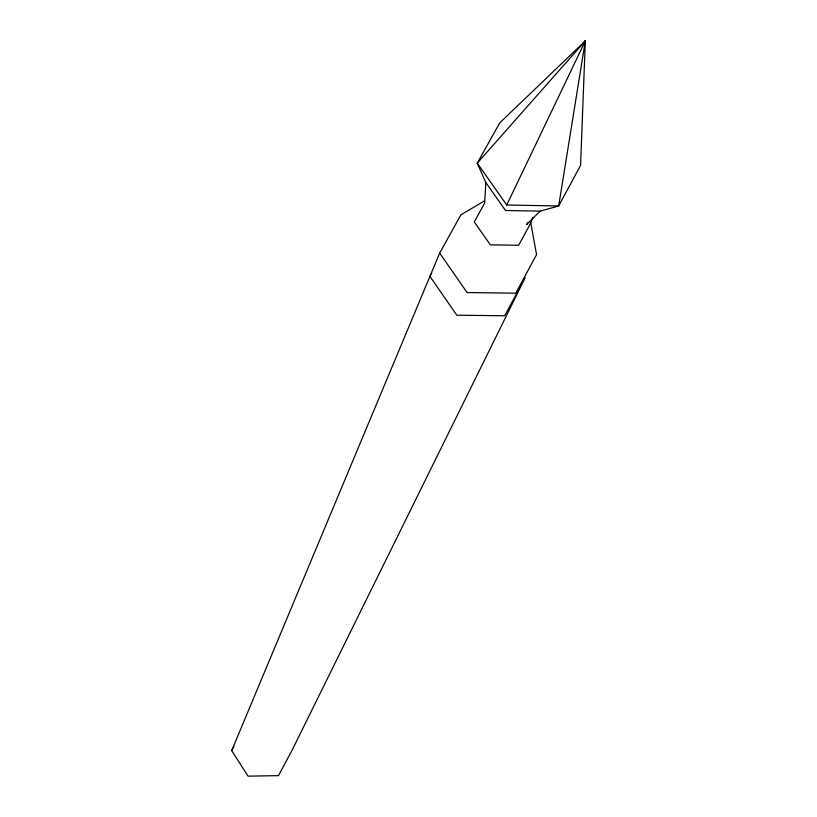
<?xml version="1.0" encoding="UTF-8"?>
<svg xmlns="http://www.w3.org/2000/svg" width="817" height="817" viewBox="0 0 817 817"><rect width="100%" height="100%" fill="white"/><g stroke="black" fill="none" stroke-linecap="round" stroke-linejoin="round"><path stroke-width="1.23" d="M506.744 204.996L585.329 40.85L580.57 165.381L558.685 205.976L540.119 211.143L505.498 210.5L485.849 182.6L477.251 163.165L499.718 122.918L585.329 40.85L558.685 205.976L506.744 204.996L477.251 163.165L585.329 40.85L584.369 43.199M484.695 202.504L485.849 182.6M484.736 203.004L474.268 221.918L490.323 244.824L518.662 245.284L530.795 222.918L532.939 217.21M431.784 273.031L429.926 276.36L456.826 315.209L504.681 315.77L525.157 277.719L292.343 749.72L278.495 775.629L248.062 776.15L231.671 750.66L439.669 253.076L460.941 214.8L484.44 200.921M584.278 43.158L585.329 40.85M527.843 222.347L526.638 224.563L540.119 211.143M231.671 750.66L234.009 746.37M439.669 253.076L467.089 292.537L515.793 293.191L536.565 254.608L530.795 222.918"/></g></svg>
